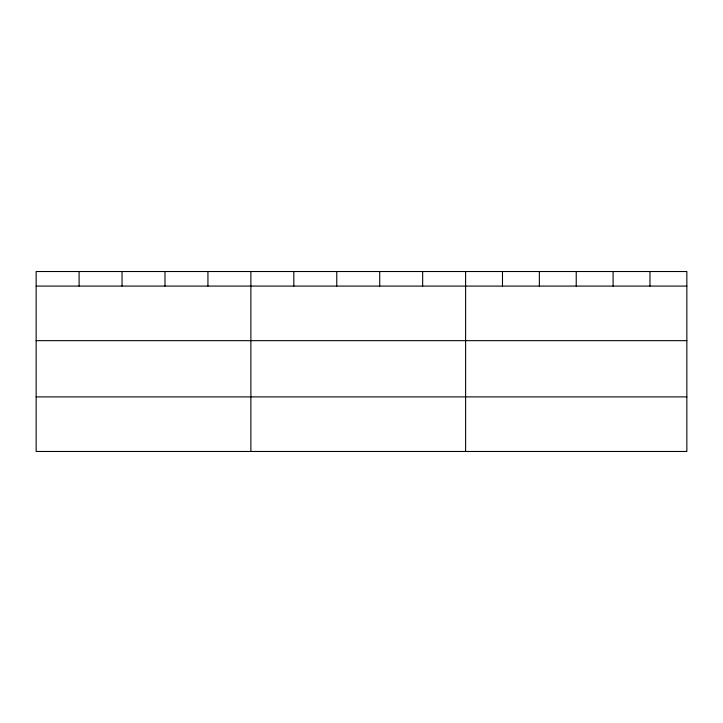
<?xml version="1.0" encoding="UTF-8"?>
<svg xmlns="http://www.w3.org/2000/svg" width="723" height="723" viewBox="0 0 723 723"><rect width="100%" height="100%" fill="white"/><g stroke="black" fill="none" stroke-linecap="round" stroke-linejoin="round"><path stroke-width="1.08" d="M686.85 340.66L686.85 271.523L36.15 271.523L36.15 451.477L686.85 451.477L686.85 340.66L36.15 340.66M36.15 286.082L686.85 286.082M36.15 396.891L686.85 396.891M649.977 271.523L649.977 286.082M613.104 271.523L613.104 286.082M576.231 271.523L576.231 286.082M539.358 271.523L539.358 286.082M502.485 271.523L502.485 286.082M465.612 271.523L465.612 451.477M422.666 271.523L422.666 286.082M379.72 271.523L379.72 286.082M336.773 271.523L336.773 286.082M293.827 271.523L293.827 286.082M250.881 271.523L250.881 451.477M207.935 271.523L207.935 286.082M164.989 271.523L164.989 286.082M122.042 271.523L122.042 286.082M79.096 271.523L79.096 286.082"/></g></svg>
